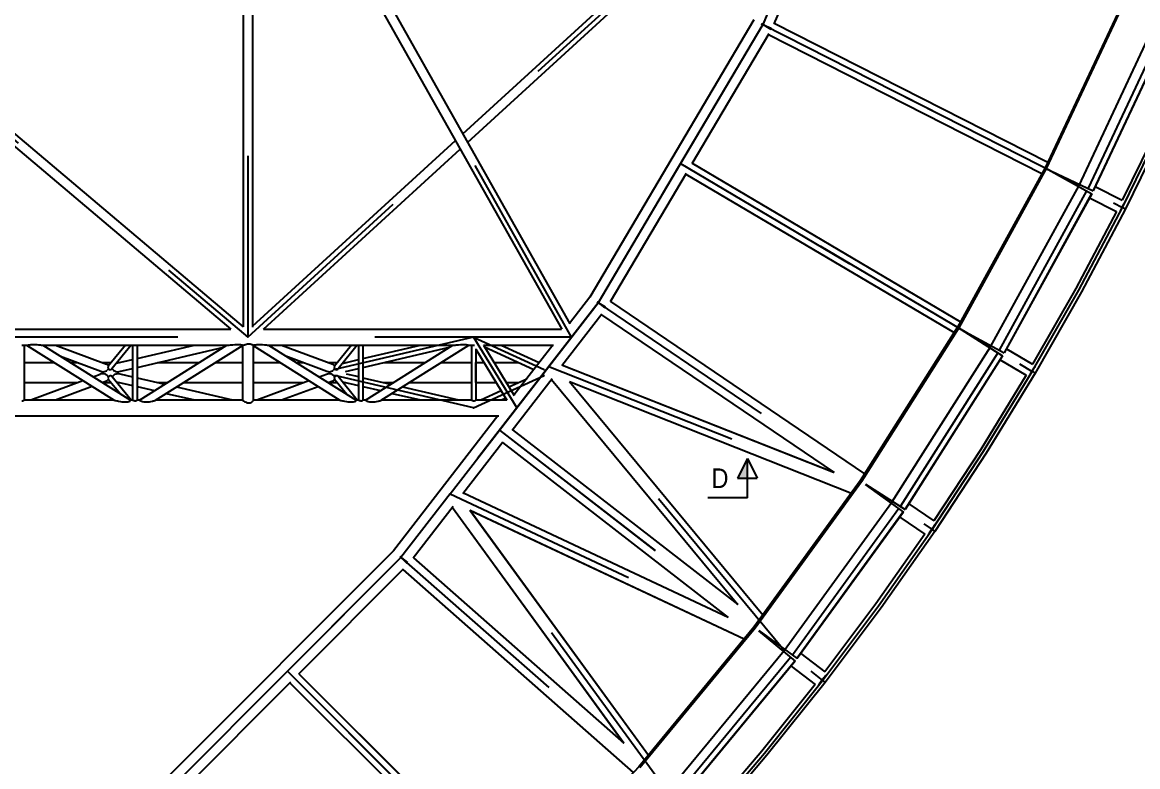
# Model space of a CAD drawing. Header units: millimetres. Extents: x 150209.93 to 150215.05, y 136675.65 to 136679.93.
# Drawn here: x 150214.195 to 150214.761, y 136676.283 to 136676.661 of the extents above; entities that cross this region are included whole.
import ezdxf

# ---------------------------------------------------------------- set-up
doc = ezdxf.new("R2010")
doc.units = ezdxf.units.MM
doc.header["$LTSCALE"] = 0.25
doc.linetypes.add('CENTER', pattern=[50.8, 31.75, -6.35, 6.35, -6.35])
doc.linetypes.add('XKITLINE00', pattern=[0])
doc.styles.add('ARIAL', font='arial.ttf')

# ---------------------------------------------------------------- blocks, each defined once
blk = doc.blocks.new('çatıı')
at = {"color": 8, "linetype": 'CENTER'}
for p, q in [((28538.4, 5903.8), (28210.8, 5144.6)), ((28538.4, 5903.8), (28210.8, 5144.6)), ((25173.6, 5810.3), (26903.1, 4350.3)), ((27725.5, 4350.3), (26903.1, 5810.3)), ((26903.1, 4350.3), (28498.3, 5810.3)), ((26903.1, 5810.3), (26903.1, 4350.3)), ((28374.6, 5524.2), (28210.8, 5144.6)), ((28930.7, 4778.2), (29128.3, 5198.9)), ((29014.3, 4735.7), (29214.4, 5161.8)), ((28210.8, 5144.6), (27793, 4437.5)), ((28210.8, 5144.6), (27793, 4437.5)), ((28210.8, 5144.6), (28001.9, 4791)), ((29014.3, 4735.7), (28210.8, 5144.6)), ((28210.8, 5144.6), (29124.3, 4679.7)), ((29124.3, 4679.7), (29229.5, 4894.7)), ((28001.9, 4791), (27793, 4437.5)), ((28789.2, 4325.9), (28001.9, 4791)), ((28001.9, 4791), (28895.5, 4263.1)), ((28708.5, 4373.6), (28930.7, 4778.2)), ((28789.2, 4325.9), (29014.3, 4735.7)), ((29013.2, 4469.6), (29124.3, 4679.7)), ((28895.5, 4263.1), (29013.2, 4469.6)), ((27793, 4437.5), (27292.1, 3790.9)), ((27793, 4437.5), (27292.1, 3790.9)), ((27667.8, 4275.8), (27793, 4437.5)), ((27793, 4437.5), (28538.8, 3931)), ((27793, 4437.5), (28641, 3861.7)), ((28461.3, 3983.7), (28708.5, 4373.6)), ((27725.5, 4350.3), (26261.4, 4350.3)), ((27476.6, 4350.3), (27123.8, 4267.8)), ((27476.6, 4350.3), (27655.8, 4267.8)), ((27476.6, 4350.3), (27586, 4170.3)), ((28538.8, 3931), (28789.2, 4325.9)), ((27476.6, 4170.3), (27123.8, 4252.8)), ((27476.6, 4170.3), (27655.8, 4252.8)), ((27542.6, 4114.2), (27667.8, 4275.8)), ((27667.8, 4275.8), (28538.8, 3931)), ((28265.3, 3554.2), (27667.8, 4275.8)), ((27667.8, 4275.8), (28538.8, 3931)), ((28265.3, 3554.2), (27667.8, 4275.8)), ((27667.8, 4275.8), (27667.8, 4275.8)), ((28771.4, 4060.4), (28895.5, 4263.1)), ((27417.3, 3952.5), (27542.6, 4114.2)), ((27542.6, 4114.2), (28265.3, 3554.2)), ((27542.6, 4114.2), (28362.9, 3478.5)), ((28641, 3861.7), (28771.4, 4060.4)), ((28191.2, 3611.6), (28461.3, 3983.7)), ((27417.3, 3952.5), (27292.1, 3790.9)), ((27417.3, 3952.5), (28265.3, 3554.2)), ((27968.7, 3195.2), (27417.3, 3952.5)), ((27417.3, 3952.5), (28265.3, 3554.2)), ((27968.7, 3195.2), (27417.3, 3952.5)), ((28265.3, 3554.2), (28538.8, 3931)), ((28505, 3667.9), (28641, 3861.7)), ((27292.1, 3790.9), (26714.9, 3212.6)), ((27292.1, 3790.9), (26714.9, 3212.6)), ((27292.1, 3790.9), (27003.5, 3501.7)), ((27292.1, 3790.9), (27968.7, 3195.2)), ((27292.1, 3790.9), (28061.4, 3113.6)), ((28362.9, 3478.5), (28505, 3667.9)), ((27898.4, 3257.1), (28191.2, 3611.6)), ((27968.7, 3195.2), (28265.3, 3554.2)), ((27003.5, 3501.7), (26714.9, 3212.6)), ((27003.5, 3501.7), (27650.6, 2855.9)), ((27003.5, 3501.7), (27738, 2768.6)), ((28215, 3293.7), (28362.9, 3478.5)), ((28061.4, 3113.6), (28215, 3293.7))]:
    blk.add_line(p, q, dxfattribs=at)
at = {"color": 8, "linetype": 'XKITLINE00'}
for p, q in [((26890.9, 5784), (26890.9, 4376.5)), ((26928.5, 5790), (27720.5, 4384)), ((27448.8, 4866.3), (28458.1, 5790)), ((26915.2, 5765.5), (26915.2, 4375.8)), ((26915.2, 5763.8), (27700.2, 4370.4)), ((27461.1, 4844.5), (28441.8, 5742.1)), ((28392.3, 5501), (28239.2, 5146.2)), ((29125.2, 5200.3), (28927.7, 4779.8)), ((29125.3, 5200.1), (28927.9, 4779.8)), ((29128.3, 5198.9), (28930.7, 4778.2)), ((28188.1, 5156.1), (27772, 4451.8)), ((28207.2, 5146.2), (28232.4, 5135.3)), ((28207.4, 5146.6), (28231, 5132.6)), ((28215.1, 5142.7), (28214.8, 5142.2)), ((28215.2, 5142.7), (28215, 5142.1)), ((28239.9, 5147.9), (28934.6, 4794.4)), ((28239.9, 5147.9), (28934.6, 4794.4)), ((29234.4, 5149.1), (29036.9, 4728.4)), ((29247.5, 5143), (29049.9, 4722.3)), ((29247.9, 5142.8), (29050.3, 4722.1)), ((28226.2, 5120.7), (28031, 4790.4)), ((28225.3, 5119.1), (28920, 4765.6)), ((28225.3, 5119.1), (28920, 4765.6)), ((26054.2, 5082.8), (26891.3, 4376.1)), ((26036.6, 5065.8), (26860.2, 4370.5)), ((29221.9, 4898.3), (29123.9, 4698)), ((29237.1, 4891.1), (29131.8, 4675.9)), ((26915.2, 4377.9), (27430.4, 4849.4)), ((26942.8, 4370.2), (27442.6, 4827.6)), ((28032, 4792), (28713.4, 4389.4)), ((28032, 4792), (28713.4, 4389.5)), ((28016.6, 4765.9), (27823.7, 4439.5)), ((28015.6, 4764.2), (28697, 4361.7)), ((28015.6, 4764.2), (28697, 4361.6)), ((28927.7, 4779.8), (28705.6, 4375.3)), ((28927.8, 4779.6), (28705.8, 4375.3)), ((28930.7, 4778.2), (28708.5, 4373.6)), ((28927.8, 4779.6), (29050.3, 4722.1)), ((28927.9, 4779.8), (29046.5, 4714.6)), ((29055.4, 4732.9), (29123.9, 4698)), ((29033.5, 4721.8), (28811.3, 4317.1)), ((29046.1, 4714.9), (28823.9, 4310.2)), ((29046.5, 4714.6), (28824.3, 4310)), ((29040.8, 4704.1), (29109.3, 4669.3)), ((29131.8, 4675.9), (29020.6, 4465.6)), ((29120.7, 4674.6), (29119.5, 4672.1)), ((29120.8, 4674.8), (29119.7, 4672.4)), ((29122, 4677.4), (29120.7, 4674.6)), ((29122.1, 4677.5), (29120.8, 4674.8)), ((29123.4, 4680.2), (29122, 4677.4)), ((29123.5, 4680.2), (29122.1, 4677.5)), ((29124.9, 4683), (29123.4, 4680.2)), ((29124.9, 4682.9), (29123.5, 4680.2)), ((29123.5, 4680.2), (29131.8, 4675.9)), ((29123.5, 4680.2), (29131.8, 4675.9)), ((29126.3, 4685.7), (29124.9, 4683)), ((29126.2, 4685.5), (29124.9, 4682.9)), ((29127.5, 4687.8), (29126.2, 4685.5)), ((29127.7, 4688.1), (29126.3, 4685.7)), ((29128.7, 4689.9), (29127.5, 4687.8)), ((29128.9, 4690.2), (29127.7, 4688.1)), ((29129.7, 4691.5), (29128.7, 4689.9)), ((29129.9, 4692), (29128.9, 4690.2)), ((29129.8, 4691.7), (29129.7, 4691.5)), ((29130.1, 4692.2), (29129.9, 4692)), ((29109.3, 4669.3), (29005.9, 4473.7)), ((29117.7, 4668), (29117.6, 4667.7)), ((29118.5, 4669.9), (29117.7, 4668)), ((29118, 4668.4), (29117.9, 4668.3)), ((29118.7, 4670.2), (29118, 4668.4)), ((29119.5, 4672.1), (29118.5, 4669.9)), ((29119.7, 4672.4), (29118.7, 4670.2)), ((27772, 4451.8), (27720.1, 4384.7)), ((29005.9, 4473.7), (28896.3, 4281.3)), ((29020.6, 4465.6), (28902.8, 4258.8)), ((27789.6, 4439.5), (27810.9, 4426.9)), ((27789.9, 4439.9), (27809.4, 4424.8)), ((27798, 4434.6), (27797.6, 4434)), ((27798.3, 4434.4), (27797.9, 4433.8)), ((27824.4, 4440.7), (28469.4, 4002.7)), ((27802.5, 4408.2), (27701, 4277.2)), ((27801.7, 4407.1), (28391.9, 4006.3)), ((26261.4, 4370.6), (26860.1, 4370.6)), ((26943.3, 4370.6), (27700.1, 4370.6)), ((28705.6, 4375.3), (28458.5, 3985.6)), ((28705.7, 4375.1), (28458.7, 3985.6)), ((28708.5, 4373.6), (28461.3, 3983.7)), ((28705.7, 4375.1), (28824.3, 4310)), ((28705.8, 4375.3), (28820.1, 4302.8)), ((26329.5, 4330.1), (26331.2, 4330.1)), ((26331.2, 4330.1), (26332.8, 4330.1)), ((26332.8, 4330.1), (26334.1, 4330)), ((26333.8, 4330), (26342.8, 4330)), ((26334.1, 4330), (26334.4, 4329.9)), ((26334.3, 4329.9), (26334.5, 4329.9)), ((26334.4, 4329.9), (26334.9, 4329.9)), ((26334.5, 4329.9), (26334.6, 4330)), ((26334.9, 4329.9), (26335, 4330)), ((26335.2, 4330), (26335.2, 4190.2)), ((26341.3, 4330), (26563.5, 4190.5)), ((26341.5, 4330), (26342.4, 4329.9)), ((26342.4, 4329.9), (26342.6, 4330)), ((26342.6, 4330), (26344.3, 4330.2)), ((26344.3, 4330.2), (26345.3, 4330.3)), ((26345.3, 4330.3), (26346.6, 4330.6)), ((26346.6, 4330.6), (26349.6, 4331.1)), ((26349.6, 4331.1), (26352.1, 4331.3)), ((26352.1, 4331.3), (26353.3, 4331.4)), ((26353.3, 4331.4), (26357.4, 4331.7)), ((26357.4, 4331.7), (26362.2, 4331.6)), ((26362.2, 4331.6), (26366.6, 4331.3)), ((26366.6, 4331.3), (26367.2, 4331.2)), ((26367.2, 4331.2), (26371.8, 4330.9)), ((26371.8, 4330.9), (26376.2, 4330.4)), ((26376.2, 4330.4), (26376.8, 4330.3)), ((26376.8, 4330.3), (26379.4, 4330.1)), ((26379.4, 4330.1), (26381.2, 4329.9)), ((26380.3, 4330), (26613.6, 4330)), ((26380.7, 4329.9), (26380.8, 4330)), ((26381.2, 4329.9), (26381.5, 4329.9)), ((26381.5, 4329.9), (26381.8, 4330)), ((26382.3, 4330), (26604.9, 4190.3)), ((26414.6, 4330), (26544.3, 4281.2)), ((26592.3, 4330), (26548.5, 4276.3)), ((26607, 4330), (26557.7, 4269.5)), ((26610.6, 4330), (26610.6, 4190.5)), ((26611.5, 4330), (26611.6, 4330)), ((26611.6, 4330), (26612.6, 4329.9)), ((26612, 4330), (26612.8, 4329.9)), ((26612.6, 4329.9), (26612.9, 4329.9)), ((26612.9, 4329.9), (26614.5, 4330)), ((26614.5, 4330), (26616.3, 4330.1)), ((26616.3, 4330.1), (26618, 4330.1)), ((26618, 4330.1), (26619.6, 4330.1)), ((26619.6, 4330.1), (26620.9, 4330)), ((26620.6, 4330), (26854.4, 4330)), ((26620.9, 4330), (26621.2, 4329.9)), ((26621.1, 4329.9), (26621.3, 4329.9)), ((26621.2, 4329.9), (26621.7, 4329.9)), ((26621.3, 4329.9), (26621.4, 4330)), ((26621.7, 4329.9), (26621.8, 4330)), ((26622, 4330), (26622, 4190.2)), ((26622, 4296), (26767.7, 4330)), ((26622, 4273.5), (26841.9, 4324.8)), ((26628, 4190.5), (26850.2, 4330)), ((26668.3, 4190.1), (26890.9, 4329.8)), ((26852.1, 4330), (26852.8, 4329.9)), ((26852.8, 4329.9), (26853.2, 4329.9)), ((26853, 4330), (26853.6, 4329.9)), ((26853.2, 4329.9), (26855.9, 4330.1)), ((26855.9, 4330.1), (26858.9, 4330.3)), ((26858.9, 4330.3), (26859.9, 4330.4)), ((26859.9, 4330.4), (26864.8, 4330.9)), ((26864.8, 4330.9), (26869.9, 4331.3)), ((26869.9, 4331.3), (26875, 4331.6)), ((26875, 4331.6), (26879.6, 4331.7)), ((26879.6, 4331.7), (26883.4, 4331.4)), ((26883.4, 4331.4), (26884.2, 4331.3)), ((26884.2, 4331.3), (26886.5, 4331)), ((26886.5, 4331), (26888.8, 4330.6)), ((26888.8, 4330.6), (26889.5, 4330.3)), ((26889.4, 4328.8), (26889.4, 4190.6)), ((26889.5, 4330.3), (26890.3, 4330.2)), ((26890.1, 4329.2), (26890.4, 4329.3)), ((26890.3, 4330.2), (26891, 4329.9)), ((26890.8, 4329.6), (26890.4, 4329.3)), ((26890.7, 4329.6), (26890.7, 4329.6)), ((26890.8, 4329.6), (26891.1, 4329.9)), ((26890.9, 4330), (26891.3, 4330)), ((26891, 4329.9), (26891.1, 4329.9)), ((26891, 4329.9), (26891, 4329.9)), ((26891.1, 4329.9), (26892.4, 4330.2)), ((26891.1, 4329.9), (26891.2, 4330)), ((26891.2, 4330), (26891.2, 4330)), ((26892.4, 4330.2), (26893, 4330.3)), ((26893, 4330.3), (26894.5, 4330.8)), ((26894.5, 4330.8), (26896.2, 4331.3)), ((26896.2, 4331.3), (26897.1, 4331.7)), ((26897.1, 4331.7), (26900, 4332.5)), ((26900, 4332.5), (26902.1, 4332.9)), ((26902.1, 4332.9), (26903.1, 4333.1)), ((26903.1, 4333.1), (26906.1, 4333.3)), ((26906.1, 4333.3), (26909, 4332.9)), ((26909, 4332.9), (26909.2, 4332.9)), ((26909.2, 4332.9), (26911.6, 4332.3)), ((26911.6, 4332.3), (26913.7, 4331.4)), ((26913.7, 4331.4), (26913.9, 4331.3)), ((26913.9, 4331.3), (26915.4, 4330.6)), ((26915.4, 4330.6), (26915.8, 4330.3)), ((26915.8, 4330.3), (26916.4, 4330.1)), ((26916.4, 4330), (26917.9, 4330.2)), ((26916.4, 4330.1), (26916.4, 4330)), ((26916.4, 4330), (26916.7, 4329)), ((26916.4, 4330), (26916.4, 4330)), ((26916.7, 4329), (26916.7, 4189.8)), ((26916.7, 4328.8), (27137.1, 4190.5)), ((26917.9, 4330.2), (26918.9, 4330.3)), ((26918.9, 4330.3), (26920.2, 4330.6)), ((26920.2, 4330.6), (26923.2, 4331.1)), ((26923.2, 4331.1), (26925.7, 4331.3)), ((26925.7, 4331.3), (26926.8, 4331.5)), ((26926.8, 4331.5), (26931, 4331.7)), ((26931, 4331.7), (26935.7, 4331.6)), ((26935.7, 4331.6), (26940.2, 4331.3)), ((26940.2, 4331.3), (26940.7, 4331.3)), ((26940.7, 4331.3), (26945.4, 4330.9)), ((26945.4, 4330.9), (26949.8, 4330.4)), ((26949.8, 4330.4), (26950.4, 4330.3)), ((26950.4, 4330.3), (26953, 4330.1)), ((26953, 4330.1), (26954.8, 4329.9)), ((26953.9, 4330), (27187.2, 4330)), ((26954.3, 4329.9), (26954.5, 4330)), ((26954.8, 4329.9), (26955.1, 4329.9)), ((26955.1, 4329.9), (26955.4, 4330)), ((26955.9, 4330), (27178.5, 4190.3)), ((26988.6, 4330), (27119, 4281.2)), ((27166.3, 4330), (27123.3, 4276.3)), ((27180.9, 4330), (27132.6, 4269.6)), ((27184.2, 4330), (27184.2, 4190.5)), ((27185.1, 4330), (27185.2, 4330)), ((27185.2, 4330), (27186.2, 4329.9)), ((27185.6, 4330), (27186.4, 4329.9)), ((27186.2, 4329.9), (27186.5, 4329.9)), ((27186.5, 4329.9), (27188.1, 4330)), ((27188.1, 4330), (27189.9, 4330.1)), ((27189.9, 4330.1), (27191.6, 4330.1)), ((27191.6, 4330.1), (27193.2, 4330.1)), ((27193.2, 4330.1), (27194.5, 4330)), ((27194.2, 4330), (27427.9, 4330)), ((27194.5, 4330), (27194.8, 4329.9)), ((27194.7, 4329.9), (27194.9, 4329.9)), ((27194.8, 4329.9), (27195.3, 4329.9)), ((27194.9, 4329.9), (27195, 4330)), ((27195.3, 4329.9), (27195.4, 4330)), ((27195.6, 4295.8), (27341.7, 4330)), ((27195.6, 4330), (27195.6, 4190.2)), ((27195.6, 4273.3), (27415.4, 4324.7)), ((27201.6, 4190.5), (27423.8, 4330)), ((27241.9, 4190.1), (27464.8, 4330)), ((27425.6, 4330), (27426.4, 4329.9)), ((27426.4, 4329.9), (27426.8, 4329.9)), ((27426.6, 4330), (27427.2, 4329.9)), ((27426.8, 4329.9), (27429.5, 4330.1)), ((27429.5, 4330.1), (27432.5, 4330.3)), ((27432.5, 4330.3), (27433.5, 4330.4)), ((27433.5, 4330.4), (27438.4, 4330.9)), ((27438.4, 4330.9), (27443.5, 4331.3)), ((27443.5, 4331.3), (27448.6, 4331.6)), ((27448.6, 4331.6), (27453.2, 4331.7)), ((27453.2, 4331.7), (27457, 4331.4)), ((27457, 4331.4), (27457.8, 4331.3)), ((27457.8, 4331.3), (27460.1, 4331.1)), ((27460.1, 4331.1), (27462.4, 4330.6)), ((27462.4, 4330.6), (27463.1, 4330.3)), ((27463.1, 4330.3), (27463.9, 4330.2)), ((27463.9, 4330.2), (27464.6, 4329.9)), ((27464.5, 4330), (27474, 4330)), ((27464.6, 4329.9), (27464.8, 4330)), ((27464.6, 4329.9), (27464.6, 4329.9)), ((27470.9, 4330), (27470.9, 4190.5)), ((27471.9, 4330), (27472, 4330)), ((27472, 4330), (27473, 4329.9)), ((27472.4, 4330), (27473.2, 4329.9)), ((27473, 4329.9), (27473.3, 4329.9)), ((27473.3, 4329.9), (27474.9, 4330)), ((27474.9, 4330), (27476.6, 4330.1)), ((27476.6, 4330.1), (27478.4, 4330.1)), ((27478.4, 4330.1), (27478.6, 4330.1)), ((27482.3, 4320.3), (27482.3, 4190.2)), ((27482.3, 4319.9), (27561, 4190.5)), ((27501.5, 4330), (27679.8, 4330)), ((27501.8, 4330), (27579.8, 4201.6)), ((27504.6, 4325.4), (27629.5, 4267.8)), ((27546.9, 4330), (27643.2, 4285.6)), ((27677.6, 4330), (27579.1, 4202.8)), ((28807.6, 4310.8), (28560.3, 3920.9)), ((28830.1, 4320.5), (28896.3, 4281.4)), ((26335.2, 4285.7), (26411.9, 4285.7)), ((26427.1, 4301.9), (26529.5, 4263.4)), ((26452.9, 4285.7), (26470.2, 4285.7)), ((26532.4, 4285.7), (26556.2, 4285.7)), ((26544.3, 4281.2), (26546.3, 4280.2)), ((26546.3, 4280.2), (26547.1, 4279.5)), ((26547.1, 4279.5), (26547.8, 4278.8)), ((26547.8, 4278.8), (26548.8, 4277)), ((26569.3, 4283.8), (26610.6, 4293.4)), ((26570.9, 4285.7), (26577.5, 4285.7)), ((26674, 4285.7), (26779.6, 4285.7)), ((26820.7, 4285.7), (26889.4, 4285.7)), ((26916.7, 4285.7), (26985.5, 4285.7)), ((26999.9, 4302.4), (27104, 4263.5)), ((27026.5, 4285.7), (27044.6, 4285.7)), ((27107.2, 4285.7), (27130.8, 4285.7)), ((27119, 4281.2), (27121, 4280.2)), ((27121, 4280.2), (27121.7, 4279.5)), ((27121.7, 4279.5), (27122.5, 4278.8)), ((27122.5, 4278.8), (27123.5, 4277.1)), ((27143.8, 4283.7), (27184.2, 4293.1)), ((27145.4, 4285.7), (27152.2, 4285.7)), ((27248.4, 4285.7), (27353.2, 4285.7)), ((27394.2, 4285.7), (27470.9, 4285.7)), ((27482.3, 4285.7), (27503.1, 4285.7)), ((27528.7, 4285.7), (27590.7, 4285.7)), ((27643.1, 4285.7), (27643.3, 4285.7)), ((27702.7, 4279.4), (28391, 4006.9)), ((27702.7, 4279.4), (28390.9, 4006.9)), ((28819.7, 4303.1), (28572.5, 3913.2)), ((28820.1, 4302.8), (28572.9, 3912.9)), ((28813.7, 4292.7), (28879.9, 4253.6)), ((26510, 4249.8), (26528, 4256.6)), ((26528, 4256.6), (26531, 4257.5)), ((26529.5, 4263.4), (26532.5, 4262.6)), ((26531, 4257.5), (26534.2, 4257.8)), ((26532.5, 4262.6), (26535.5, 4262.3)), ((26534.2, 4257.8), (26537.3, 4257.6)), ((26535.5, 4262.3), (26538.5, 4262.6)), ((26537.3, 4257.6), (26540.2, 4256.9)), ((26538.5, 4262.6), (26541.4, 4263.4)), ((26540.2, 4256.9), (26542.7, 4255.6)), ((26541.4, 4263.4), (26543.8, 4264.7)), ((26542.7, 4255.6), (26544.6, 4254.2)), ((26543.8, 4264.7), (26545.2, 4265.9)), ((26544.6, 4254.2), (26544.9, 4254)), ((26544.9, 4254), (26546.6, 4252)), ((26545.2, 4265.9), (26545.9, 4266.4)), ((26547.5, 4268.4), (26545.9, 4266.4)), ((26546.6, 4252), (26547.5, 4250.4)), ((26548.1, 4269.7), (26547.5, 4268.4)), ((26547.5, 4250.4), (26547.8, 4249.9)), ((26547.8, 4249.9), (26548.2, 4248.7)), ((26548, 4275.2), (26547.9, 4273.7)), ((26547.9, 4273.7), (26547.9, 4273.4)), ((26547.9, 4273.4), (26548, 4271.9)), ((26548.2, 4275.5), (26548, 4275.2)), ((26548, 4271.9), (26548.4, 4270.7)), ((26548.5, 4270.3), (26548.1, 4269.7)), ((26548.5, 4276.3), (26548.2, 4275.5)), ((26548.7, 4249.8), (26548.2, 4248.9)), ((26548.4, 4270.7), (26548.5, 4270.2)), ((26548.5, 4270.2), (26548.6, 4270)), ((26548.6, 4270), (26548.8, 4269.8)), ((26549.2, 4250.3), (26548.7, 4249.8)), ((26548.8, 4277), (26548.8, 4276.7)), ((26548.8, 4269.8), (26549.8, 4268.8)), ((26549.9, 4251.2), (26549.2, 4250.3)), ((26549.8, 4268.8), (26551.4, 4267.9)), ((26549.9, 4251.2), (26551.4, 4252.1)), ((26551.4, 4267.9), (26553.1, 4267.5)), ((26551.4, 4252.1), (26553.1, 4252.6)), ((26553.1, 4267.5), (26554.9, 4267.7)), ((26553.1, 4252.6), (26554.8, 4252.5)), ((26554.8, 4252.5), (26556.5, 4252)), ((26554.9, 4267.7), (26556.4, 4268.4)), ((26556.4, 4268.4), (26557.7, 4269.5)), ((26556.5, 4252), (26557.8, 4250.9)), ((26557.8, 4250.9), (26607, 4190.6)), ((26558.4, 4270.3), (26558.6, 4269.9)), ((26558.6, 4269.9), (26558.7, 4269.8)), ((26558.7, 4269.8), (26560.1, 4267.8)), ((26559.7, 4250.2), (26559.1, 4249.3)), ((26559.8, 4250.3), (26559.7, 4250.2)), ((26561.3, 4252.3), (26559.8, 4250.3)), ((26560.1, 4267.8), (26562, 4266)), ((26561.3, 4252.3), (26563.3, 4254.1)), ((26562, 4266), (26562.1, 4265.9)), ((26562.1, 4265.9), (26564.4, 4264.3)), ((26563.4, 4254.2), (26563.3, 4254.1)), ((26563.4, 4254.2), (26565.7, 4255.8)), ((26564.4, 4264.3), (26567.1, 4263.2)), ((26565.7, 4255.8), (26568.5, 4256.9)), ((26567.1, 4263.2), (26570.1, 4262.5)), ((26568.5, 4256.9), (26571.6, 4257.6)), ((26570.1, 4262.5), (26573.2, 4262.4)), ((26571.6, 4257.6), (26574.8, 4257.7)), ((26573.2, 4262.4), (26576.2, 4262.9)), ((26574.8, 4257.7), (26578, 4257.2)), ((26576.2, 4262.9), (26610.6, 4270.9)), ((26578, 4257.2), (26610.6, 4249.7)), ((27084, 4249.6), (27102.5, 4256.5)), ((27102.5, 4256.5), (27105.5, 4257.4)), ((27104, 4263.5), (27107, 4262.7)), ((27105.5, 4257.4), (27108.7, 4257.7)), ((27107, 4262.7), (27110.1, 4262.4)), ((27108.7, 4257.7), (27111.8, 4257.5)), ((27110.1, 4262.4), (27113.1, 4262.7)), ((27111.8, 4257.5), (27114.7, 4256.8)), ((27113.1, 4262.7), (27115.9, 4263.5)), ((27114.7, 4256.8), (27117.3, 4255.5)), ((27115.9, 4263.5), (27118.4, 4264.8)), ((27117.3, 4255.5), (27119.2, 4254.1)), ((27118.4, 4264.8), (27119.9, 4266)), ((27119.2, 4254.1), (27119.5, 4253.9)), ((27119.5, 4253.9), (27121.2, 4251.9)), ((27119.9, 4266), (27120.5, 4266.5)), ((27122.1, 4268.5), (27120.5, 4266.5)), ((27121.2, 4251.9), (27122.1, 4250.3)), ((27122.8, 4269.8), (27122.1, 4268.5)), ((27122.1, 4250.3), (27122.4, 4249.8)), ((27122.4, 4249.8), (27122.9, 4248.3)), ((27122.8, 4275.2), (27122.7, 4273.7)), ((27122.7, 4273.7), (27122.7, 4273.4)), ((27122.7, 4273.4), (27122.9, 4271.9)), ((27123, 4275.5), (27122.8, 4275.2)), ((27123.2, 4270.6), (27122.8, 4269.8)), ((27122.9, 4271.9), (27123.2, 4270.7)), ((27123.3, 4276.3), (27123, 4275.5)), ((27123.6, 4249.8), (27123, 4248.5)), ((27123.2, 4270.7), (27123.3, 4270.5)), ((27123.3, 4270.5), (27123.5, 4270.1)), ((27123.5, 4277.1), (27123.5, 4276.7)), ((27123.5, 4276.7), (27123.5, 4276.6)), ((27123.5, 4270.1), (27123.7, 4269.9)), ((27124, 4250.2), (27123.6, 4249.8)), ((27123.7, 4269.9), (27124.7, 4268.8)), ((27124.7, 4251.1), (27124, 4250.2)), ((27124.7, 4268.8), (27126.3, 4268)), ((27124.7, 4251.1), (27126.3, 4252)), ((27126.3, 4268), (27128, 4267.6)), ((27126.3, 4252), (27128, 4252.5)), ((27128, 4267.6), (27129.8, 4267.8)), ((27128, 4252.5), (27129.7, 4252.4)), ((27129.7, 4252.4), (27131.3, 4251.8)), ((27129.8, 4267.8), (27131.3, 4268.5)), ((27131.3, 4268.5), (27132.6, 4269.6)), ((27131.3, 4251.8), (27132.7, 4250.8)), ((27132.7, 4250.8), (27180.9, 4190.6)), ((27151.3, 4263), (27184.2, 4270.6)), ((27153.1, 4257.2), (27184.2, 4249.9)), ((28879.9, 4253.6), (28764.3, 4064.9)), ((28902.8, 4258.8), (28778.5, 4055.9)), ((28888.2, 4251.8), (28888.1, 4251.5)), ((28889.1, 4253.6), (28888.2, 4251.8)), ((28888.5, 4252.2), (28888.4, 4252)), ((28889.3, 4253.9), (28888.5, 4252.2)), ((28890.3, 4255.8), (28889.1, 4253.6)), ((28890.4, 4256), (28889.3, 4253.9)), ((28891.6, 4258.2), (28890.3, 4255.8)), ((28891.7, 4258.4), (28890.4, 4256)), ((28893.1, 4260.9), (28891.6, 4258.2)), ((28893.2, 4260.9), (28891.7, 4258.4)), ((28894.7, 4263.6), (28893.1, 4260.9)), ((28894.7, 4263.6), (28893.2, 4260.9)), ((28896.3, 4266.3), (28894.7, 4263.6)), ((28896.3, 4266.2), (28894.7, 4263.6)), ((28894.7, 4263.6), (28902.8, 4258.8)), ((28894.7, 4263.6), (28902.8, 4258.8)), ((28897.9, 4268.9), (28896.3, 4266.3)), ((28897.8, 4268.7), (28896.3, 4266.2)), ((28899.3, 4271), (28897.8, 4268.7)), ((28899.4, 4271.2), (28897.9, 4268.9)), ((28900.6, 4272.9), (28899.3, 4271)), ((28900.7, 4273.3), (28899.4, 4271.2)), ((28901.7, 4274.5), (28900.6, 4272.9)), ((28901.9, 4274.9), (28900.7, 4273.3)), ((28901.8, 4274.7), (28901.7, 4274.5)), ((28902.1, 4275.2), (28901.9, 4274.9)), ((26335.2, 4234.9), (26470.2, 4234.9)), ((26352.3, 4190.6), (26484.3, 4240.2)), ((26414.6, 4190.6), (26507.6, 4225.6)), ((26533.3, 4235.2), (26544, 4239.2)), ((26533.9, 4234.9), (26556.2, 4234.9)), ((26544, 4239.2), (26545.9, 4240.3)), ((26546.4, 4240.8), (26545.9, 4240.3)), ((26546.4, 4240.8), (26547.4, 4241.7)), ((26548.2, 4243.4), (26547.4, 4241.7)), ((26548, 4247.1), (26547.9, 4246.4)), ((26547.9, 4246.4), (26548.2, 4245)), ((26548.1, 4248.2), (26548, 4247.1)), ((26548.2, 4248.9), (26548.1, 4248.2)), ((26548.2, 4245), (26548.5, 4244.3)), ((26548.3, 4243.6), (26548.2, 4243.4)), ((26548.4, 4244.5), (26548.3, 4243.6)), ((26548.5, 4244.3), (26548.8, 4243.9)), ((26548.8, 4243.9), (26579.6, 4206.2)), ((26569.3, 4236.8), (26610.6, 4227.2)), ((26570.9, 4234.9), (26577.5, 4234.9)), ((26622, 4247), (26692, 4230.7)), ((26622, 4224.5), (26665.9, 4214.3)), ((26674, 4234.9), (26698.7, 4234.9)), ((26721.9, 4223.7), (26864.2, 4190.6)), ((26739.7, 4234.9), (26889.4, 4234.9)), ((26916.7, 4234.9), (27044.6, 4234.9)), ((26926.1, 4190.6), (27058.3, 4240)), ((26988.6, 4190.6), (27081.6, 4225.3)), ((27107.3, 4234.9), (27118.7, 4239.2)), ((27107.5, 4234.9), (27130.8, 4234.9)), ((27118.7, 4239.2), (27120.6, 4240.2)), ((27121.1, 4240.7), (27120.6, 4240.2)), ((27121.1, 4240.7), (27122, 4241.6)), ((27122.9, 4243.4), (27122, 4241.6)), ((27122.8, 4247.1), (27122.7, 4246.4)), ((27122.7, 4246.4), (27123, 4245)), ((27122.9, 4248.2), (27122.8, 4247.1)), ((27123, 4248.5), (27122.9, 4248.2)), ((27123.2, 4244.6), (27122.9, 4243.5)), ((27122.9, 4243.5), (27122.9, 4243.4)), ((27123, 4244.9), (27123.3, 4244.5)), ((27123.3, 4244.5), (27123.6, 4243.8)), ((27123.6, 4243.8), (27154.4, 4205.4)), ((27143.8, 4236.8), (27184.2, 4227.4)), ((27145.4, 4234.9), (27152.2, 4234.9)), ((27195.6, 4247.2), (27265.8, 4230.8)), ((27195.6, 4224.7), (27239.7, 4214.4)), ((27248.4, 4234.9), (27272.2, 4234.9)), ((27295.7, 4223.8), (27437.9, 4190.6)), ((27313.3, 4234.9), (27470.9, 4234.9)), ((27482.3, 4234.9), (27534, 4234.9)), ((27559.5, 4234.9), (27590.7, 4234.9)), ((27566.4, 4223.7), (27611.3, 4244.3)), ((27675.8, 4244.7), (27574.1, 4113.5)), ((27674.3, 4242.7), (28147.7, 3670.9)), ((27674.3, 4242.7), (28147.5, 3671.1)), ((27720.3, 4237.7), (28435.9, 3954.4)), ((27720.3, 4237.7), (28211.2, 3644.8)), ((27720.4, 4237.6), (28435.9, 3954.4)), ((27720.4, 4237.6), (28211.2, 3644.8)), ((26695.8, 4207.3), (26767.7, 4190.6)), ((27269.6, 4207.4), (27341.7, 4190.6)), ((27494.5, 4190.6), (27546.4, 4214.5)), ((27546.9, 4190.6), (27557.9, 4195.6)), ((27577.8, 4204.8), (27582.2, 4206.9)), ((26329.5, 4188.7), (26331.2, 4188.7)), ((26331.2, 4188.7), (26332.8, 4188.9)), ((26332.8, 4188.9), (26334.1, 4189.3)), ((26334.1, 4189.3), (26334.4, 4189.6)), ((26334.4, 4189.6), (26334.9, 4189.8)), ((26335.2, 4190.2), (26334.9, 4189.8)), ((26335.2, 4190.6), (26563.4, 4190.6)), ((26563.5, 4190.5), (26563.6, 4190.4)), ((26563.6, 4190.4), (26564.4, 4190)), ((26564.4, 4190), (26565.9, 4189.6)), ((26565.9, 4189.6), (26566.7, 4189.3)), ((26566.7, 4189.3), (26570.2, 4188.4)), ((26570.2, 4188.4), (26571.7, 4188.2)), ((26571.7, 4188.2), (26574.8, 4187.4)), ((26574.8, 4187.4), (26579.9, 4186.6)), ((26579.9, 4186.6), (26583.2, 4186.2)), ((26583.2, 4186.2), (26585.1, 4185.9)), ((26585.1, 4185.9), (26590.2, 4185.6)), ((26590.2, 4185.6), (26594.6, 4185.7)), ((26594.6, 4185.7), (26597.7, 4186.2)), ((26597.7, 4186.2), (26598.2, 4186.2)), ((26598.2, 4186.2), (26601.1, 4187)), ((26601.1, 4187), (26603.1, 4188)), ((26603.2, 4188.2), (26603.1, 4188)), ((26603.2, 4188.2), (26604.4, 4188.9)), ((26604.4, 4190.6), (26610.6, 4190.6)), ((26604.7, 4189.6), (26604.4, 4188.9)), ((26604.7, 4189.6), (26604.9, 4189.7)), ((26604.9, 4190.3), (26604.9, 4189.7)), ((26610.6, 4190.5), (26610.7, 4190.4)), ((26610.7, 4190.4), (26610.8, 4190.3)), ((26610.8, 4190.3), (26611.6, 4189.9)), ((26611.6, 4189.9), (26612.6, 4189.6)), ((26612.6, 4189.6), (26612.9, 4189.5)), ((26612.9, 4189.5), (26614.5, 4189)), ((26614.5, 4189), (26616.3, 4188.7)), ((26616.3, 4188.7), (26618, 4188.7)), ((26618, 4188.7), (26619.6, 4188.9)), ((26619.6, 4188.9), (26620.9, 4189.3)), ((26620.9, 4189.3), (26621.2, 4189.6)), ((26621.2, 4189.6), (26621.7, 4189.8)), ((26622, 4190.2), (26621.7, 4189.8)), ((26622, 4190.6), (26628.1, 4190.6)), ((26628, 4190.5), (26628.5, 4190.4)), ((26628.5, 4190.4), (26628.4, 4190.2)), ((26628.4, 4190.2), (26629.4, 4189.7)), ((26629.4, 4189.7), (26629.7, 4189.6)), ((26629.7, 4189.6), (26630.8, 4188.8)), ((26630.8, 4188.8), (26632.5, 4188.2)), ((26632.5, 4188.2), (26632.8, 4187.9)), ((26632.8, 4187.9), (26635.4, 4186.9)), ((26635.4, 4186.9), (26638.7, 4186.2)), ((26638.7, 4186.2), (26642.5, 4185.7)), ((26642.5, 4185.7), (26646.9, 4185.6)), ((26646.9, 4185.6), (26651.7, 4186)), ((26651.7, 4186), (26653.1, 4186.2)), ((26653.1, 4186.2), (26656.5, 4186.6)), ((26656.5, 4186.6), (26660.9, 4187.5)), ((26660.9, 4187.5), (26663.1, 4188.2)), ((26663.1, 4188.2), (26664.5, 4188.5)), ((26664.5, 4188.5), (26667.1, 4189.4)), ((26667.1, 4189.4), (26667.5, 4189.6)), ((26667.5, 4189.6), (26668.3, 4190.1)), ((26669.1, 4190.6), (26889.5, 4190.6)), ((26889.4, 4190.6), (26889.7, 4190.4)), ((26889.7, 4190.4), (26889.7, 4190.3)), ((26889.7, 4190.3), (26890.8, 4189.6)), ((26890.8, 4189.6), (26890.8, 4189.6)), ((26890.8, 4189.6), (26892.4, 4188.5)), ((26892.4, 4188.5), (26893, 4188.2)), ((26893, 4188.2), (26894.5, 4187)), ((26894.5, 4187), (26896.2, 4186.2)), ((26896.2, 4186.2), (26897.1, 4185.6)), ((26897.1, 4185.6), (26900, 4184.3)), ((26900, 4184.3), (26902.1, 4183.7)), ((26902.1, 4183.7), (26903.1, 4183.4)), ((26903.1, 4183.4), (26906.1, 4183.1)), ((26906.1, 4183.1), (26909, 4183.6)), ((26909, 4183.6), (26909.2, 4183.7)), ((26909.2, 4183.7), (26911.6, 4184.6)), ((26911.6, 4184.6), (26913.7, 4186)), ((26913.9, 4186.2), (26913.7, 4186)), ((26913.9, 4186.2), (26915.4, 4187.4)), ((26915.8, 4188.2), (26915.4, 4187.4)), ((26916.4, 4188.8), (26915.8, 4188.2)), ((26916.6, 4189.6), (26916.4, 4188.8)), ((26916.7, 4189.8), (26916.6, 4189.6)), ((26916.7, 4190.6), (27137, 4190.6)), ((27137.1, 4190.5), (27137.2, 4190.4)), ((27137.2, 4190.4), (27138, 4190)), ((27138, 4190), (27139.5, 4189.6)), ((27139.5, 4189.6), (27140.3, 4189.3)), ((27140.3, 4189.3), (27143.8, 4188.4)), ((27143.8, 4188.4), (27145.3, 4188.2)), ((27145.3, 4188.2), (27148.4, 4187.5)), ((27148.4, 4187.5), (27153.4, 4186.6)), ((27153.4, 4186.6), (27156.8, 4186.2)), ((27156.8, 4186.2), (27158.7, 4185.9)), ((27158.7, 4185.9), (27163.8, 4185.6)), ((27163.8, 4185.6), (27168.2, 4185.7)), ((27168.2, 4185.7), (27171.3, 4186.2)), ((27171.3, 4186.2), (27171.8, 4186.3)), ((27171.8, 4186.3), (27174.7, 4187)), ((27174.7, 4187), (27176.6, 4188)), ((27176.8, 4188.2), (27176.6, 4188)), ((27176.8, 4188.2), (27178, 4188.9)), ((27178, 4190.6), (27184.2, 4190.6)), ((27178.3, 4189.6), (27178, 4188.9)), ((27178.3, 4189.6), (27178.5, 4189.7)), ((27178.5, 4190.3), (27178.5, 4189.7)), ((27184.2, 4190.5), (27184.3, 4190.4)), ((27184.3, 4190.4), (27184.4, 4190.3)), ((27184.4, 4190.3), (27185.2, 4189.9)), ((27185.2, 4189.9), (27186.2, 4189.6)), ((27186.2, 4189.6), (27186.5, 4189.5)), ((27186.5, 4189.5), (27188.1, 4189)), ((27188.1, 4189), (27189.9, 4188.8)), ((27189.9, 4188.8), (27191.6, 4188.7)), ((27191.6, 4188.7), (27193.2, 4188.9)), ((27193.2, 4188.9), (27194.5, 4189.3)), ((27194.5, 4189.3), (27194.8, 4189.6)), ((27194.8, 4189.6), (27195.3, 4189.8)), ((27195.6, 4190.2), (27195.3, 4189.8)), ((27195.6, 4190.6), (27201.7, 4190.6)), ((27201.6, 4190.5), (27202.1, 4190.4)), ((27202.1, 4190.4), (27202, 4190.3)), ((27202, 4190.3), (27203, 4189.7)), ((27203, 4189.7), (27203.3, 4189.6)), ((27203.3, 4189.6), (27204.4, 4188.8)), ((27204.4, 4188.8), (27206.1, 4188.2)), ((27206.1, 4188.2), (27206.4, 4187.9)), ((27206.4, 4187.9), (27209, 4186.9)), ((27209, 4186.9), (27212.3, 4186.2)), ((27212.3, 4186.2), (27216.1, 4185.7)), ((27216.1, 4185.7), (27220.5, 4185.6)), ((27220.5, 4185.6), (27225.3, 4186)), ((27225.3, 4186), (27226.7, 4186.2)), ((27226.7, 4186.2), (27230.1, 4186.7)), ((27230.1, 4186.7), (27234.5, 4187.5)), ((27234.5, 4187.5), (27236.7, 4188.2)), ((27236.7, 4188.2), (27238.2, 4188.5)), ((27238.2, 4188.5), (27240.8, 4189.4)), ((27240.8, 4189.4), (27241.1, 4189.6)), ((27241.1, 4189.6), (27241.9, 4190.1)), ((27242.7, 4190.6), (27470.9, 4190.6)), ((27470.9, 4190.5), (27471.1, 4190.4)), ((27471.1, 4190.4), (27471.2, 4190.3)), ((27471.2, 4190.3), (27472, 4189.9)), ((27472, 4189.9), (27473, 4189.6)), ((27473, 4189.6), (27473.3, 4189.5)), ((27473.3, 4189.5), (27474.9, 4189)), ((27474.9, 4189), (27476.6, 4188.8)), ((27476.6, 4188.8), (27478.4, 4188.7)), ((27478.4, 4188.7), (27480, 4188.9)), ((27480, 4188.9), (27481.3, 4189.3)), ((27481.3, 4189.3), (27481.6, 4189.6)), ((27481.6, 4189.6), (27482.1, 4189.8)), ((27482.3, 4190.2), (27482.1, 4189.8)), ((27482.3, 4190.6), (27560.9, 4190.6)), ((26261.3, 4150), (27540.4, 4150)), ((27538.2, 4150), (27273, 3807.7)), ((27575.1, 4114.7), (28147.6, 3671)), ((27551.1, 4083.7), (27449.5, 3952.5)), ((27550.2, 4082.6), (28123.2, 3638.6)), ((28764.3, 4064.9), (28645.2, 3883.3)), ((28778.5, 4055.9), (28648, 3856.9)), ((28458.5, 3985.6), (28188.6, 3613.6)), ((28458.6, 3985.4), (28188.7, 3613.6)), ((28461.3, 3983.7), (28191.2, 3611.6)), ((28458.6, 3985.4), (28461.3, 3983.7)), ((28458.7, 3985.6), (28461.3, 3983.7)), ((28471.3, 3976.4), (28568.2, 3906.1)), ((28471.9, 3977), (28572.9, 3912.9)), ((27451, 3954.5), (28122.8, 3638.9)), ((27451, 3954.5), (28122.7, 3639)), ((27424.3, 3920.1), (27322.7, 3789)), ((27422.6, 3917.9), (27858.3, 3319.4)), ((27422.6, 3917.8), (27858.3, 3319.5)), ((27467.3, 3911.2), (28164, 3583.9)), ((27467.3, 3911.2), (27920.3, 3289)), ((27467.4, 3911.1), (28164, 3583.9)), ((27467.4, 3911.1), (27920.4, 3289)), ((28556.2, 3914.8), (28286.1, 3542.7)), ((28581.5, 3926.6), (28645.2, 3883.3)), ((28567.8, 3906.3), (28297.8, 3534.2)), ((28568.2, 3906.1), (28298.1, 3534)), ((28558.7, 3893), (28622.4, 3849.8)), ((28648, 3856.9), (28511.8, 3663)), ((28634.7, 3854.4), (28633.2, 3851.9)), ((28635.1, 3854.8), (28633.6, 3852.4)), ((28636.5, 3857.1), (28634.7, 3854.4)), ((28636.7, 3857.4), (28635.1, 3854.8)), ((28638.4, 3860), (28636.5, 3857.1)), ((28638.5, 3860.1), (28636.7, 3857.4)), ((28640.4, 3862.9), (28638.4, 3860)), ((28640.4, 3862.9), (28638.5, 3860.1)), ((28640, 3862.3), (28648, 3856.9)), ((28640, 3862.3), (28648, 3856.9)), ((28642.3, 3865.8), (28640.4, 3862.9)), ((28642.3, 3865.6), (28640.4, 3862.9)), ((28644.3, 3868.6), (28642.3, 3865.8)), ((28644.1, 3868.2), (28642.3, 3865.6)), ((28645.9, 3870.6), (28644.1, 3868.2)), ((28646.2, 3871.1), (28644.3, 3868.6)), ((28647.5, 3872.7), (28645.9, 3870.6)), ((28647.9, 3873.4), (28646.2, 3871.1)), ((28648.9, 3874.5), (28647.5, 3872.7)), ((28649.3, 3875.3), (28647.9, 3873.4)), ((28650, 3875.9), (28648.9, 3874.5)), ((28650.6, 3876.8), (28649.3, 3875.3)), ((28650.2, 3876.1), (28650, 3875.9)), ((28650.9, 3877.2), (28650.6, 3876.8)), ((28622.4, 3849.8), (28498.2, 3672.8)), ((28630.8, 3847.8), (28630.2, 3846.7)), ((28631.8, 3849.6), (28630.8, 3847.8)), ((28631.4, 3848.6), (28631, 3847.8)), ((28632.4, 3850.3), (28631.4, 3848.6)), ((28633.2, 3851.9), (28631.8, 3849.6)), ((28633.6, 3852.4), (28632.4, 3850.3)), ((27273, 3807.7), (26698.1, 3231.7)), ((27288.9, 3793.3), (27308.4, 3778.2)), ((27289.2, 3793.7), (27306.7, 3776.2)), ((27296.6, 3787.4), (27296.1, 3786.8)), ((27296.9, 3787.1), (27296.4, 3786.6)), ((27323.6, 3790.1), (27858.4, 3319.3)), ((27297.8, 3760.6), (27031.6, 3493.9)), ((27296.8, 3759.7), (27882, 3244.5)), ((28498.2, 3672.8), (28368.4, 3499.9)), ((28511.8, 3663), (28369.6, 3473.4)), ((28188.6, 3613.6), (27895.8, 3259.3)), ((28188.6, 3613.5), (27896, 3259.3)), ((28191.2, 3611.6), (27898.4, 3257.1)), ((28188.6, 3613.5), (28191.2, 3611.6)), ((28188.7, 3613.6), (28191.2, 3611.6)), ((28200, 3604.3), (28293.1, 3527.4)), ((28200.6, 3604.8), (28298.1, 3534)), ((28307.6, 3547), (28368.5, 3499.9)), ((28281.6, 3536.9), (27988.8, 3182.4)), ((28292.7, 3527.7), (27999.8, 3173.3)), ((28293.1, 3527.4), (28000.2, 3173)), ((28282.8, 3515), (28343.6, 3467.8)), ((27032.8, 3495.2), (27592.9, 2936.2)), ((27032.9, 3495.2), (27593, 2936.2)), ((28366.4, 3484.9), (28364.4, 3482.4)), ((28366.7, 3485.2), (28364.5, 3482.6)), ((28368.3, 3487.1), (28366.4, 3484.9)), ((28368.7, 3487.7), (28366.7, 3485.2)), ((28370.1, 3489.2), (28368.3, 3487.1)), ((28370.5, 3489.8), (28368.7, 3487.7)), ((28371.6, 3490.9), (28370.1, 3489.2)), ((28372.1, 3491.6), (28370.5, 3489.8)), ((28372.8, 3492.2), (28371.6, 3490.9)), ((28373.4, 3493.1), (28372.1, 3491.6)), ((28372.8, 3492.2), (28373, 3492.4)), ((28373.4, 3493.1), (28373.8, 3493.4)), ((27011.4, 3473.7), (26741.9, 3203.7)), ((27010.1, 3472.4), (27570.1, 2913.4)), ((28343.6, 3467.8), (28208.6, 3299)), ((28369.6, 3473.4), (28221.5, 3288.3)), ((28351.9, 3465.3), (28351.2, 3464.3)), ((28353, 3467.1), (28351.9, 3465.3)), ((28352.5, 3466.1), (28352, 3465.3)), ((28353.6, 3467.8), (28352.5, 3466.1)), ((28354.5, 3469.2), (28353, 3467.1)), ((28355, 3469.8), (28353.6, 3467.8)), ((28356.2, 3471.7), (28354.5, 3469.2)), ((28356.6, 3472.1), (28355, 3469.8)), ((28358.1, 3474.3), (28356.2, 3471.7)), ((28358.4, 3474.5), (28356.6, 3472.1)), ((28360.2, 3477), (28358.1, 3474.3)), ((28360.4, 3477.1), (28358.4, 3474.5)), ((28362.4, 3479.8), (28360.2, 3477)), ((28362.4, 3479.8), (28360.4, 3477.1)), ((28362, 3479.3), (28369.6, 3473.4)), ((28362, 3479.3), (28369.6, 3473.4)), ((28364.5, 3482.6), (28362.4, 3479.8)), ((28364.4, 3482.4), (28362.4, 3479.8)), ((28221.5, 3288.3), (28067.7, 3108)), ((28208.6, 3299), (28068.2, 3134.5)), ((27895.8, 3259.3), (27581.9, 2924.5))]:
    blk.add_line(p, q, dxfattribs=at)
blk.add_line((27482.3, 4234.9), (27482.3, 4285.7))
at = {"color": 30, "linetype": 'XKITLINE00'}
for p, q in [((28171.8, 4041.9), (28146.8, 3991.9)), ((28171.8, 4041.9), (28196.8, 3991.9)), ((28146.8, 3991.9), (28196.8, 3991.9))]:
    blk.add_line(p, q, dxfattribs=at)
at = {"color": 2, "linetype": 'XKITLINE00'}
for q in [(28171.8, 4041.9), (28071.8, 3941.9)]:
    blk.add_line((28171.8, 3941.9), q, dxfattribs=at)
at = {"color": 8, "linetype": 'XKITLINE00'}
for centre in [(28210.8, 5144.6), (28210.8, 5144.6), (28210.8, 5144.6), (28210.8, 5144.6), (28210.8, 5144.6), (28210.8, 5144.6), (28210.8, 5144.6), (28210.8, 5144.6), (28210.8, 5144.6), (28210.8, 5144.6), (28001.9, 4791), (28001.9, 4791), (28001.9, 4791), (28001.9, 4791), (28001.9, 4791), (28930.7, 4778.2), (28930.7, 4778.2), (29014.3, 4735.7), (29014.3, 4735.7), (29014.3, 4735.7), (29124.3, 4679.7), (29124.3, 4679.7), (29124.3, 4679.7), (29013.2, 4469.6), (29013.2, 4469.6), (27793, 4437.5), (27793, 4437.5), (27793, 4437.5), (27793, 4437.5), (27793, 4437.5), (27793, 4437.5), (27793, 4437.5), (27793, 4437.5), (27793, 4437.5), (27793, 4437.5), (28708.5, 4373.6), (28708.5, 4373.6), (26903.1, 4350.3), (26903.1, 4350.3), (26903.1, 4350.3), (27476.6, 4350.3), (27476.6, 4350.3), (27476.6, 4350.3), (27725.5, 4350.3), (27725.5, 4350.3), (28789.2, 4325.9), (28789.2, 4325.9), (28789.2, 4325.9), (27123.8, 4267.8), (27123.8, 4252.8), (27655.8, 4267.8), (27655.8, 4252.8), (27667.8, 4275.8), (27667.8, 4275.8), (27667.8, 4275.8), (27667.8, 4275.8), (27667.8, 4275.8), (27667.8, 4275.8), (27667.8, 4275.8), (28895.5, 4263.1), (28895.5, 4263.1), (28895.5, 4263.1), (27476.6, 4170.3), (27476.6, 4170.3), (27586, 4170.3), (27542.6, 4114.2), (27542.6, 4114.2), (27542.6, 4114.2), (27542.6, 4114.2), (27542.6, 4114.2), (28771.4, 4060.4), (28771.4, 4060.4), (28461.3, 3983.7), (28461.3, 3983.7), (27417.3, 3952.5), (27417.3, 3952.5), (27417.3, 3952.5), (27417.3, 3952.5), (27417.3, 3952.5), (27417.3, 3952.5), (27417.3, 3952.5), (28538.8, 3931), (28538.8, 3931), (28538.8, 3931), (28538.8, 3931), (28538.8, 3931), (28641, 3861.7), (28641, 3861.7), (28641, 3861.7), (27292.1, 3790.9), (27292.1, 3790.9), (27292.1, 3790.9), (27292.1, 3790.9), (27292.1, 3790.9), (27292.1, 3790.9), (27292.1, 3790.9), (27292.1, 3790.9), (27292.1, 3790.9), (27292.1, 3790.9), (28505, 3667.9), (28505, 3667.9), (28191.2, 3611.6), (28191.2, 3611.6), (28265.3, 3554.2), (28265.3, 3554.2), (28265.3, 3554.2), (28265.3, 3554.2), (28265.3, 3554.2), (28265.3, 3554.2), (28265.3, 3554.2), (27003.5, 3501.7), (27003.5, 3501.7), (27003.5, 3501.7), (27003.5, 3501.7), (27003.5, 3501.7), (28362.9, 3478.5), (28362.9, 3478.5), (28362.9, 3478.5), (28215, 3293.7), (28215, 3293.7)]:
    blk.add_circle(centre, 0.05, dxfattribs=at)
at = {"color": 30, "linetype": 'Continuous'}
blk.add_solid([(28146.8, 3991.9), (28171.8, 4041.9), (28146.8, 3991.9), (28171.8, 3991.9)], dxfattribs=at)
at = {"color": 116, "true_color": 0x136734, "style": 'ARIAL', "width": 0.85}
blk.add_text('D', height=50, dxfattribs=at).set_placement((28080.9, 3966.9))

msp = doc.modelspace()

# ---------------------------------------------------------------- block references
at = {"xscale": 0.0002000170049888334, "yscale": 0.0002000170049888334, "zscale": 0.0002000170049888334}
msp.add_blockref('çatıı', (150208.92807, 136675.63059), dxfattribs=at)

doc.saveas('drawing.dxf')
